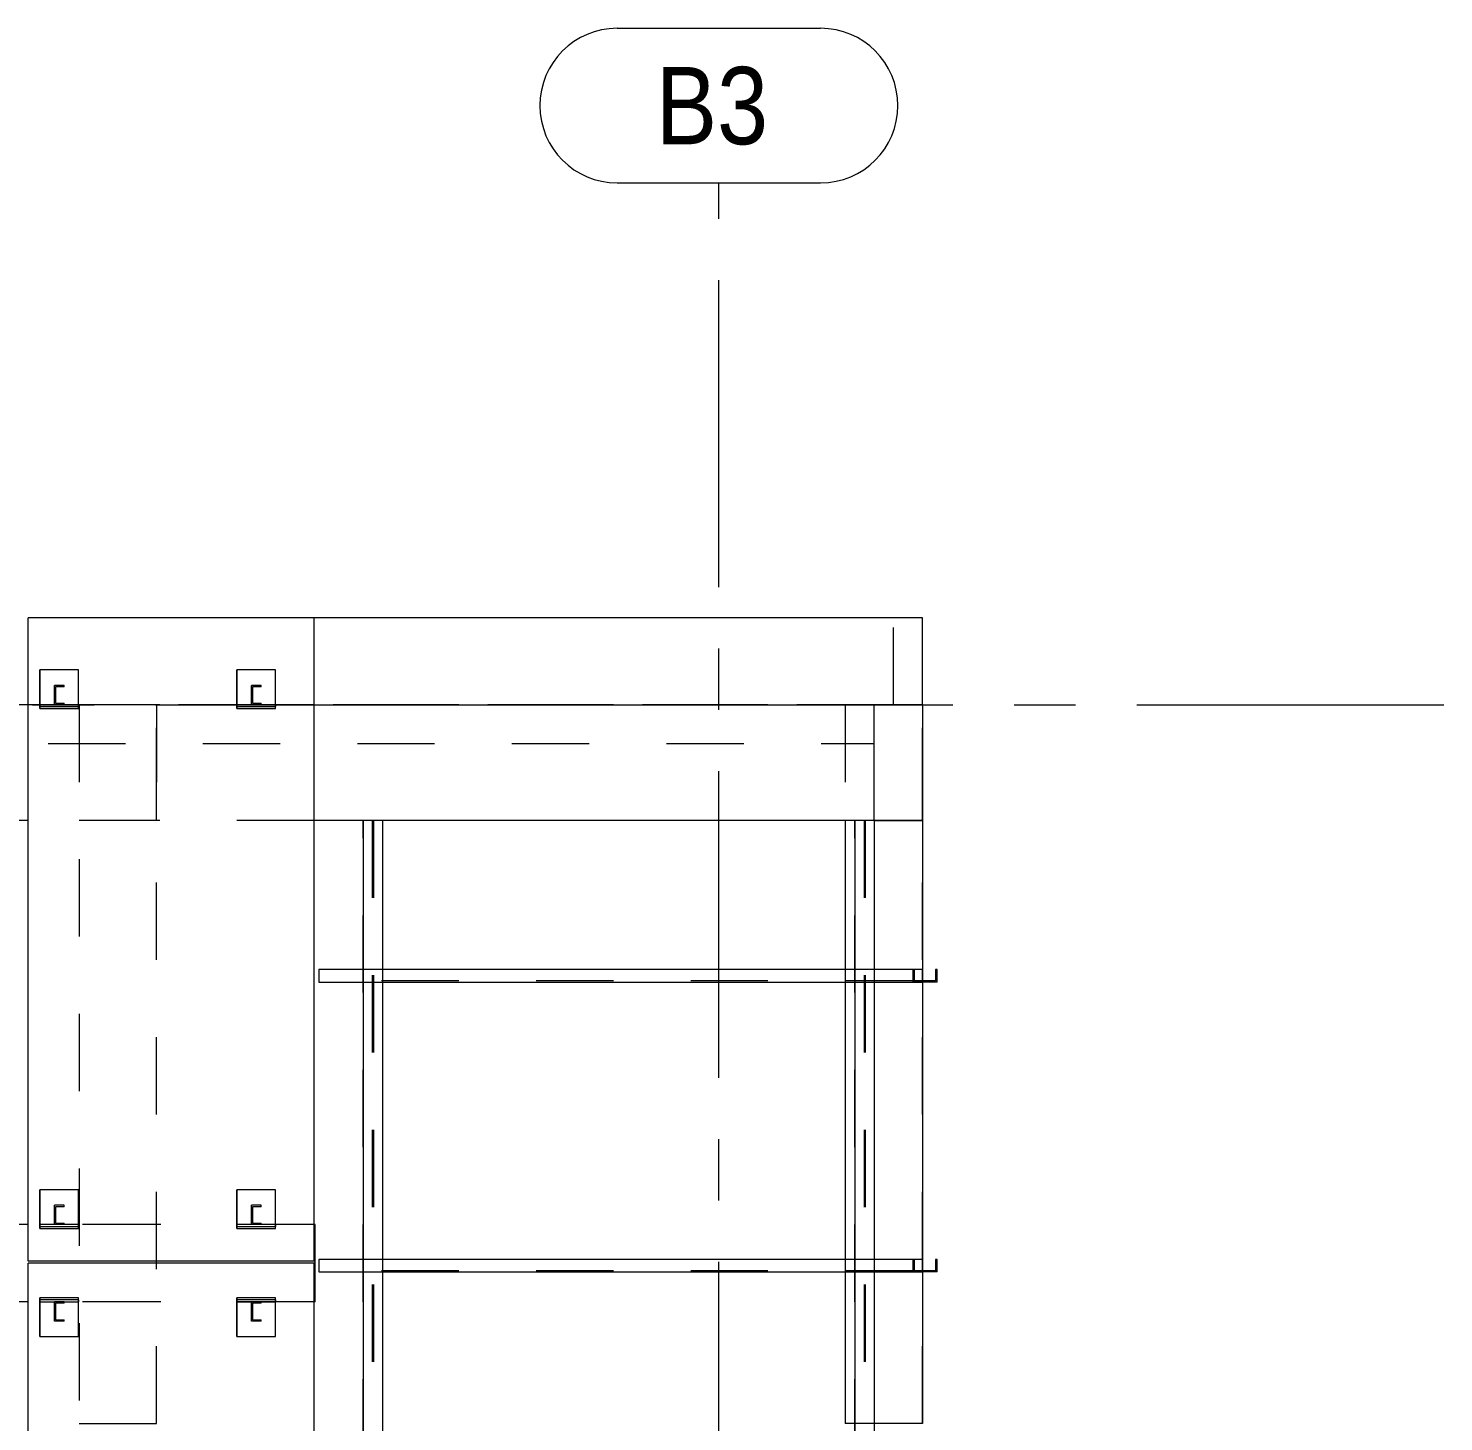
# Model space of a CAD drawing. Header units: millimetres. Extents: x 652937 to 1670132, y 1473552 to 2851037.
# Drawn here: x 663433.64 to 663440.96, y 1524466.79 to 1524474 of the extents above; entities that cross this region are included whole.
import ezdxf

# ---------------------------------------------------------------- set-up
doc = ezdxf.new("R2010")
doc.units = ezdxf.units.MM
doc.linetypes.add('XKITLINE00', pattern=[0])
doc.linetypes.add('XKITLINE02', pattern=[4, 2, -2])
doc.layers.add('Part', color=7, linetype='Continuous', lineweight=0)
doc.layers.add('S-GRID', color=7, linetype='Continuous', lineweight=9)
doc.styles.add('Arial', font='arial.ttf')

# ---------------------------------------------------------------- blocks, each defined once
blk = doc.blocks.new('*A15521043')
at = {"layer": 'S-GRID', "color": 7, "linetype": 'XKITLINE00', "lineweight": 0}
for p, q in [((680.519807, 187.120135), (682.107307, 187.120135)), ((683.694807, 187.120135), (691.632307, 187.120135)), ((693.219807, 187.120135), (694.807307, 187.120135)), ((696.394807, 187.120135), (704.332307, 187.120135)), ((705.919807, 187.120135), (707.507307, 187.120135)), ((709.094807, 187.120135), (717.032307, 187.120135))]:
    blk.add_line(p, q, dxfattribs=at)
blk = doc.blocks.new('*A15531044')
at = {"layer": 'Part', "color": 7, "linetype": 'XKITLINE02', "lineweight": 0}
for p, q in [((702.797131, 189.370135), (642.907177, 189.370135)), ((687.807245, 189.370135), (680.407177, 189.370135)), ((702.797131, 187.120135), (702.797131, 189.370135)), ((703.547155, 187.120135), (640.927132, 187.120135))]:
    blk.add_line(p, q, dxfattribs=at)
at = {"layer": 'Part', "color": 7, "linetype": 'XKITLINE00', "lineweight": 0}
for p, q in [((703.547155, 189.370135), (687.807245, 189.370135)), ((703.547155, 187.120135), (703.547155, 189.370135))]:
    blk.add_line(p, q, dxfattribs=at)
blk = doc.blocks.new('*A15541045')
at = {"layer": 'Part', "color": 7, "linetype": 'XKITLINE02', "lineweight": 0}
for p, q in [((640.92212, 187.120135), (640.92212, 186.120135)), ((702.297117, 187.120135), (640.92212, 187.120135)), ((640.92212, 187.120135), (640.92212, 186.120135)), ((646.92212, 187.120135), (646.92212, 186.120135)), ((702.297117, 186.120135), (702.297117, 187.120135)), ((640.92212, 186.120135), (702.297117, 186.120135))]:
    blk.add_line(p, q, dxfattribs=at)
blk = doc.blocks.new('*A15551046')
at = {"layer": 'Part', "color": 7, "linetype": 'XKITLINE02', "lineweight": 0}
for p, q in [((642.9222, 187.120135), (642.922114, 187.120135)), ((642.922114, 187.120135), (642.922114, 184.120135)), ((642.922114, 187.120135), (650.307246, 187.120135)), ((642.9222, 184.120135), (642.9222, 187.120135)), ((683.7222, 187.120135), (650.407246, 187.120135)), ((650.407246, 187.120135), (657.807245, 187.120135)), ((657.907245, 187.120135), (665.307245, 187.120135)), ((672.807245, 187.120135), (665.407245, 187.120135)), ((680.307245, 187.120135), (672.907245, 187.120135)), ((683.7222, 187.120135), (680.407245, 187.120135)), ((683.722114, 184.120135), (683.722114, 187.120135)), ((683.7222, 184.120135), (683.7222, 187.120135)), ((642.922114, 184.120135), (642.9222, 184.120135)), ((642.922114, 184.120135), (650.307246, 184.120135)), ((683.722114, 184.120135), (650.407246, 184.120135)), ((650.407246, 184.120135), (657.807245, 184.120135)), ((657.907245, 184.120135), (665.307245, 184.120135)), ((672.807245, 184.120135), (665.407245, 184.120135)), ((680.307245, 184.120135), (672.907245, 184.120135)), ((683.7222, 184.120135), (680.407245, 184.120135))]:
    blk.add_line(p, q, dxfattribs=at)
at = {"layer": 'Part', "color": 7, "linetype": 'XKITLINE00', "lineweight": 0}
for p, q in [((650.307246, 187.120135), (650.407246, 187.120135)), ((657.807245, 187.120135), (657.907245, 187.120135)), ((665.307245, 187.120135), (665.407245, 187.120135)), ((672.907245, 187.120135), (672.807245, 187.120135)), ((680.407245, 187.120135), (680.307245, 187.120135)), ((650.307246, 184.120135), (650.407246, 184.120135)), ((657.807245, 184.120135), (657.907245, 184.120135)), ((665.307245, 184.120135), (665.407245, 184.120135)), ((672.907245, 184.120135), (672.807245, 184.120135)), ((680.407245, 184.120135), (680.307245, 184.120135))]:
    blk.add_line(p, q, dxfattribs=at)
blk = doc.blocks.new('*A15571048')
at = {"layer": 'S-GRID', "color": 7, "linetype": 'XKITLINE00', "lineweight": 0}
for p, q in [((698.277209, 199.689035), (698.277209, 200.620335)), ((698.277209, 190.164035), (698.277209, 198.101535)), ((698.277209, 186.989035), (698.277209, 188.576535)), ((698.277209, 177.464035), (698.277209, 185.401535)), ((698.277209, 174.289035), (698.277209, 175.876535)), ((698.277209, 164.764035), (698.277209, 172.701535))]:
    blk.add_line(p, q, dxfattribs=at)
at = {"layer": 'S-GRID', "color": 7, "style": 'Arial', "width": 0.85}
blk.add_text('B3', height=2, dxfattribs=at).set_placement((696.645861, 201.620335))
blk = doc.blocks.new('*A15611052')
at = {"layer": 'Part', "color": 7, "linetype": 'XKITLINE00', "lineweight": 0}
for p, q in [((635.407136, 173.670135), (635.407136, 171.670135)), ((642.807246, 173.670135), (642.907246, 173.670135)), ((650.307246, 173.670135), (650.407246, 173.670135)), ((657.807245, 173.670135), (657.907245, 173.670135)), ((665.307245, 173.670135), (665.407245, 173.670135)), ((672.907245, 173.670135), (672.807245, 173.670135)), ((680.407245, 173.670135), (680.307245, 173.670135)), ((687.832922, 173.670135), (687.807245, 173.670135)), ((687.832922, 171.670135), (687.832922, 173.670135)), ((635.407217, 172.720135), (635.407217, 172.670135)), ((642.807246, 171.670135), (642.907246, 171.670135)), ((650.307246, 171.670135), (650.407246, 171.670135)), ((657.807245, 171.670135), (657.907245, 171.670135)), ((665.307245, 171.670135), (665.407245, 171.670135)), ((672.907245, 171.670135), (672.807245, 171.670135)), ((680.407245, 171.670135), (680.307245, 171.670135)), ((687.832922, 171.670135), (687.807245, 171.670135))]:
    blk.add_line(p, q, dxfattribs=at)
at = {"layer": 'Part', "color": 7, "linetype": 'XKITLINE02', "lineweight": 0}
for p, q in [((635.407217, 173.670135), (635.407136, 173.670135)), ((635.407136, 173.670135), (642.807246, 173.670135)), ((635.407217, 173.670135), (635.407217, 172.720135)), ((642.907246, 173.670135), (650.307246, 173.670135)), ((687.832922, 173.670135), (650.407246, 173.670135)), ((650.407246, 173.670135), (657.807245, 173.670135)), ((657.907245, 173.670135), (665.307245, 173.670135)), ((672.807245, 173.670135), (665.407245, 173.670135)), ((680.307245, 173.670135), (672.907245, 173.670135)), ((687.807245, 173.670135), (680.407245, 173.670135)), ((687.832841, 171.670135), (687.832841, 173.670135)), ((635.407217, 172.670135), (635.407217, 171.670135)), ((635.407136, 171.670135), (635.407217, 171.670135)), ((635.407136, 171.670135), (642.807246, 171.670135)), ((642.907246, 171.670135), (650.307246, 171.670135)), ((687.832841, 171.670135), (650.407246, 171.670135)), ((650.407246, 171.670135), (657.807245, 171.670135)), ((657.907245, 171.670135), (665.307245, 171.670135)), ((672.807245, 171.670135), (665.407245, 171.670135)), ((680.307245, 171.670135), (672.907245, 171.670135)), ((687.807245, 171.670135), (680.407245, 171.670135))]:
    blk.add_line(p, q, dxfattribs=at)
blk = doc.blocks.new('*A15671058')
at = {"layer": 'Part', "color": 7, "linetype": 'XKITLINE02', "lineweight": 0}
for p, q in [((683.722156, 187.120135), (681.722115, 187.120135)), ((681.722115, 187.120135), (681.722115, 168.520135)), ((681.722156, 187.120135), (681.722156, 168.520135)), ((683.722115, 168.520135), (683.722115, 187.120135)), ((683.722156, 168.520135), (683.722156, 187.120135)), ((681.722115, 168.520135), (683.722156, 168.520135))]:
    blk.add_line(p, q, dxfattribs=at)
blk = doc.blocks.new('*A15931084')
at = {"layer": 'Part', "color": 7, "linetype": 'XKITLINE02', "lineweight": 0}
for p, q in [((681.332269, 171.670135), (681.082246, 171.670135)), ((681.082246, 171.170135), (681.082246, 171.670135)), ((681.082269, 171.170135), (681.082269, 171.670135)), ((681.332269, 171.632635), (681.107246, 171.632635)), ((681.107246, 171.632635), (681.107246, 171.207635)), ((681.107269, 171.207635), (681.107269, 171.632635)), ((681.332246, 171.632635), (681.332246, 171.670135)), ((681.332269, 171.632635), (681.332269, 171.670135)), ((681.332269, 171.170135), (681.082246, 171.170135)), ((681.107246, 171.207635), (681.332269, 171.207635)), ((681.332246, 171.170135), (681.332246, 171.207635)), ((681.332269, 171.170135), (681.332269, 171.207635))]:
    blk.add_line(p, q, dxfattribs=at)
blk = doc.blocks.new('*A15941085')
at = {"layer": 'Part', "color": 7, "linetype": 'XKITLINE02', "lineweight": 0}
for p, q in [((681.707265, 171.720135), (680.707232, 171.720135)), ((680.707232, 171.720135), (680.707232, 171.670135)), ((680.707232, 171.670135), (681.707265, 171.670135)), ((680.707265, 171.720135), (680.707265, 171.670135)), ((681.707232, 171.720135), (681.707265, 171.720135)), ((681.707232, 171.720135), (681.707232, 171.670135)), ((681.707232, 171.670135), (681.707265, 171.670135)), ((681.707265, 171.670135), (681.707265, 171.720135))]:
    blk.add_line(p, q, dxfattribs=at)
blk = doc.blocks.new('*A15951086')
at = {"layer": 'Part', "color": 7, "linetype": 'XKITLINE02', "lineweight": 0}
for p, q in [((681.707253, 171.770135), (680.707253, 171.770135)), ((680.707253, 171.770135), (680.707253, 170.770135)), ((680.707253, 170.770135), (680.707253, 171.770135)), ((681.707253, 170.770135), (681.707253, 171.770135)), ((681.707253, 170.770135), (681.707253, 171.770135)), ((680.707253, 170.770135), (681.707253, 170.770135))]:
    blk.add_line(p, q, dxfattribs=at)
blk = doc.blocks.new('*A15961087')
at = {"layer": 'Part', "color": 7, "linetype": 'XKITLINE02', "lineweight": 0}
for p, q in [((681.707265, 173.670135), (680.707232, 173.670135)), ((680.707232, 173.670135), (680.707232, 173.620135)), ((680.707232, 173.620135), (681.707265, 173.620135)), ((680.707265, 173.670135), (680.707265, 173.620135)), ((681.707232, 173.670135), (681.707265, 173.670135)), ((681.707232, 173.670135), (681.707232, 173.620135)), ((681.707232, 173.620135), (681.707265, 173.620135)), ((681.707265, 173.620135), (681.707265, 173.670135))]:
    blk.add_line(p, q, dxfattribs=at)
blk = doc.blocks.new('*A15971088')
at = {"layer": 'Part', "color": 7, "linetype": 'XKITLINE02', "lineweight": 0}
for p, q in [((681.332269, 174.170135), (681.082246, 174.170135)), ((681.082246, 173.670135), (681.082246, 174.170135)), ((681.082269, 173.670135), (681.082269, 174.170135)), ((681.332269, 174.132635), (681.107246, 174.132635)), ((681.107246, 174.132635), (681.107246, 173.707635)), ((681.107269, 173.707635), (681.107269, 174.132635)), ((681.332246, 174.132635), (681.332246, 174.170135)), ((681.332269, 174.132635), (681.332269, 174.170135)), ((681.332269, 173.670135), (681.082246, 173.670135)), ((681.107246, 173.707635), (681.332269, 173.707635)), ((681.332246, 173.670135), (681.332246, 173.707635)), ((681.332269, 173.670135), (681.332269, 173.707635))]:
    blk.add_line(p, q, dxfattribs=at)
blk = doc.blocks.new('*A15981089')
at = {"layer": 'Part', "color": 7, "linetype": 'XKITLINE02', "lineweight": 0}
for p, q in [((681.707253, 174.570135), (680.707253, 174.570135)), ((680.707253, 174.570135), (680.707253, 173.570135)), ((680.707253, 173.570135), (680.707253, 174.570135)), ((681.707253, 173.570135), (681.707253, 174.570135)), ((681.707253, 173.570135), (681.707253, 174.570135)), ((680.707253, 173.570135), (681.707253, 173.570135))]:
    blk.add_line(p, q, dxfattribs=at)
blk = doc.blocks.new('*A16001091')
at = {"layer": 'Part', "color": 7, "linetype": 'XKITLINE02', "lineweight": 0}
for p, q in [((703.547522, 187.120135), (701.547482, 187.120135)), ((701.547482, 187.120135), (701.547482, 168.520135)), ((701.547522, 187.120135), (701.547522, 184.120135)), ((703.547482, 168.520135), (703.547482, 187.120135)), ((703.547522, 187.120135), (703.547522, 184.120135)), ((701.547522, 180.270135), (701.547522, 179.945135)), ((701.547522, 172.770135), (701.547522, 172.445135)), ((701.547522, 168.520135), (701.547482, 168.520135)), ((702.297186, 168.520135), (701.797186, 168.520135))]:
    blk.add_line(p, q, dxfattribs=at)
at = {"layer": 'Part', "color": 7, "linetype": 'XKITLINE00', "lineweight": 0}
for p, q in [((701.547522, 184.120135), (701.547522, 180.270135)), ((703.547522, 184.120135), (703.547522, 168.520135)), ((701.547522, 179.945135), (701.547522, 172.770135)), ((701.547522, 172.445135), (701.547522, 168.520135)), ((701.797186, 168.520135), (701.547482, 168.520135)), ((703.547522, 168.520135), (702.297186, 168.520135))]:
    blk.add_line(p, q, dxfattribs=at)
blk = doc.blocks.new('*A16031094')
at = {"layer": 'Part', "color": 7, "linetype": 'XKITLINE00', "lineweight": 0}
for p, q in [((703.547156, 172.770135), (687.922558, 172.770135)), ((687.922558, 172.770135), (687.922558, 172.445135)), ((703.547156, 172.445135), (703.547156, 172.770135)), ((687.922558, 172.445135), (703.547156, 172.445135))]:
    blk.add_line(p, q, dxfattribs=at)
at = {"layer": 'Part', "color": 7, "linetype": 'XKITLINE02', "lineweight": 0}
blk.add_line((703.547156, 172.475135), (687.922558, 172.475135), dxfattribs=at)
blk = doc.blocks.new('*A16041095')
at = {"layer": 'Part', "color": 7, "linetype": 'XKITLINE02', "lineweight": 0}
for p, q in [((686.432269, 174.170135), (686.182246, 174.170135)), ((686.182246, 173.670135), (686.182246, 174.170135)), ((686.182269, 173.670135), (686.182269, 174.170135)), ((686.432269, 174.132635), (686.207246, 174.132635)), ((686.207246, 174.132635), (686.207246, 173.707635)), ((686.207269, 173.707635), (686.207269, 174.132635)), ((686.432246, 174.132635), (686.432246, 174.170135)), ((686.432269, 174.132635), (686.432269, 174.170135)), ((686.432269, 173.670135), (686.182246, 173.670135)), ((686.207246, 173.707635), (686.432269, 173.707635)), ((686.432246, 173.670135), (686.432246, 173.707635)), ((686.432269, 173.670135), (686.432269, 173.707635))]:
    blk.add_line(p, q, dxfattribs=at)
blk = doc.blocks.new('*A16051096')
at = {"layer": 'Part', "color": 7, "linetype": 'XKITLINE02', "lineweight": 0}
for p, q in [((686.807253, 174.570135), (685.807253, 174.570135)), ((685.807253, 174.570135), (685.807253, 173.570135)), ((685.807253, 173.570135), (685.807253, 174.570135)), ((686.807253, 173.570135), (686.807253, 174.570135)), ((686.807253, 173.570135), (686.807253, 174.570135)), ((685.807253, 173.570135), (686.807253, 173.570135))]:
    blk.add_line(p, q, dxfattribs=at)
blk = doc.blocks.new('*A16061097')
at = {"layer": 'Part', "color": 7, "linetype": 'XKITLINE02', "lineweight": 0}
for p, q in [((686.807265, 173.670135), (685.807232, 173.670135)), ((685.807232, 173.670135), (685.807232, 173.620135)), ((685.807232, 173.620135), (686.807265, 173.620135)), ((685.807265, 173.670135), (685.807265, 173.620135)), ((686.807232, 173.670135), (686.807265, 173.670135)), ((686.807232, 173.670135), (686.807232, 173.620135)), ((686.807232, 173.620135), (686.807265, 173.620135)), ((686.807265, 173.620135), (686.807265, 173.670135))]:
    blk.add_line(p, q, dxfattribs=at)
blk = doc.blocks.new('*A16071098')
at = {"layer": 'Part', "color": 7, "linetype": 'XKITLINE02', "lineweight": 0}
for p, q in [((686.807253, 171.770135), (685.807253, 171.770135)), ((685.807253, 171.770135), (685.807253, 170.770135)), ((685.807253, 170.770135), (685.807253, 171.770135)), ((686.807253, 170.770135), (686.807253, 171.770135)), ((686.807253, 170.770135), (686.807253, 171.770135)), ((685.807253, 170.770135), (686.807253, 170.770135))]:
    blk.add_line(p, q, dxfattribs=at)
blk = doc.blocks.new('*A16081099')
at = {"layer": 'Part', "color": 7, "linetype": 'XKITLINE02', "lineweight": 0}
for p, q in [((686.807265, 171.720135), (685.807232, 171.720135)), ((685.807232, 171.720135), (685.807232, 171.670135)), ((685.807232, 171.670135), (686.807265, 171.670135)), ((685.807265, 171.720135), (685.807265, 171.670135)), ((686.807232, 171.720135), (686.807265, 171.720135)), ((686.807232, 171.720135), (686.807232, 171.670135)), ((686.807232, 171.670135), (686.807265, 171.670135)), ((686.807265, 171.670135), (686.807265, 171.720135))]:
    blk.add_line(p, q, dxfattribs=at)
blk = doc.blocks.new('*A16091100')
at = {"layer": 'Part', "color": 7, "linetype": 'XKITLINE02', "lineweight": 0}
for p, q in [((686.432269, 171.670135), (686.182246, 171.670135)), ((686.182246, 171.170135), (686.182246, 171.670135)), ((686.182269, 171.170135), (686.182269, 171.670135)), ((686.432269, 171.632635), (686.207246, 171.632635)), ((686.207246, 171.632635), (686.207246, 171.207635)), ((686.207269, 171.207635), (686.207269, 171.632635)), ((686.432246, 171.632635), (686.432246, 171.670135)), ((686.432269, 171.632635), (686.432269, 171.670135)), ((686.432269, 171.170135), (686.182246, 171.170135)), ((686.207246, 171.207635), (686.432269, 171.207635)), ((686.432246, 171.170135), (686.432246, 171.207635)), ((686.432269, 171.170135), (686.432269, 171.207635))]:
    blk.add_line(p, q, dxfattribs=at)
blk = doc.blocks.new('*A16101101')
at = {"layer": 'Part', "color": 7, "linetype": 'XKITLINE02', "lineweight": 0}
for p, q in [((703.336451, 172.770135), (703.296446, 172.770135)), ((703.296446, 172.770135), (703.296446, 172.445135)), ((703.336446, 172.475135), (703.336446, 172.770135)), ((703.547522, 172.445135), (703.296446, 172.445135)), ((703.547522, 172.475135), (703.336446, 172.475135))]:
    blk.add_line(p, q, dxfattribs=at)
at = {"layer": 'Part', "color": 7, "linetype": 'XKITLINE00', "lineweight": 0}
for p, q in [((703.921451, 172.770135), (703.881446, 172.770135)), ((703.881446, 172.770135), (703.881446, 172.475135)), ((703.921446, 172.445135), (703.921446, 172.770135)), ((703.881451, 172.475135), (703.547522, 172.475135)), ((703.921451, 172.445135), (703.547522, 172.445135))]:
    blk.add_line(p, q, dxfattribs=at)
blk = doc.blocks.new('*A17781268')
at = {"layer": 'Part', "color": 7, "linetype": 'XKITLINE02', "lineweight": 0}
for p, q in [((683.722199, 187.120135), (683.722114, 187.120135)), ((683.722114, 187.120135), (683.722114, 184.120135)), ((687.807245, 187.120135), (683.722114, 187.120135)), ((683.722199, 184.120135), (683.722199, 187.120135)), ((703.547478, 184.120135), (703.547478, 187.120135)), ((683.722114, 184.120135), (683.722199, 184.120135)), ((687.807245, 184.120135), (683.722114, 184.120135))]:
    blk.add_line(p, q, dxfattribs=at)
at = {"layer": 'Part', "color": 7, "linetype": 'XKITLINE00', "lineweight": 0}
for p, q in [((687.807245, 187.120135), (703.547563, 187.120135)), ((703.547563, 187.120135), (703.547563, 184.120135)), ((703.547563, 184.120135), (687.807245, 184.120135))]:
    blk.add_line(p, q, dxfattribs=at)
blk = doc.blocks.new('*A17791269')
at = {"layer": 'Part', "color": 7, "linetype": 'XKITLINE00', "lineweight": 0}
for p, q in [((680.407245, 189.370135), (680.407221, 189.370135)), ((680.407245, 172.720135), (680.407245, 189.370135)), ((687.807245, 189.370135), (680.407245, 189.370135)), ((687.807245, 172.720135), (687.807245, 189.370135)), ((687.807245, 172.720135), (680.407221, 172.720135)), ((680.407245, 172.670135), (680.407221, 172.670135)), ((680.407245, 157.770135), (680.407245, 172.670135)), ((687.807245, 172.670135), (680.407245, 172.670135)), ((687.807221, 172.720135), (687.807245, 172.720135)), ((687.807245, 157.770135), (687.807245, 172.670135))]:
    blk.add_line(p, q, dxfattribs=at)
at = {"layer": 'Part', "color": 7, "linetype": 'XKITLINE02', "lineweight": 0}
for p, q in [((680.407221, 172.720135), (680.407221, 189.370135)), ((680.407245, 189.370135), (680.407221, 189.370135)), ((687.807221, 172.720135), (687.807221, 189.370135)), ((680.407221, 157.770135), (680.407221, 172.670135)), ((680.407245, 172.670135), (680.407221, 172.670135)), ((687.807221, 157.770135), (687.807221, 172.670135))]:
    blk.add_line(p, q, dxfattribs=at)
blk = doc.blocks.new('*A17841274')
at = {"layer": 'Part', "color": 7, "linetype": 'XKITLINE02', "lineweight": 0}
for p, q in [((701.797185, 143.670135), (701.797185, 184.120135)), ((702.297201, 184.120135), (701.797185, 184.120135)), ((701.797186, 143.670135), (701.797186, 184.120135)), ((701.7972, 184.120135), (701.7972, 143.670135)), ((702.032186, 184.120135), (702.032186, 143.670135)), ((702.0322, 184.120135), (702.0322, 143.670135)), ((702.062186, 184.120135), (702.062186, 143.670135)), ((702.0622, 184.120135), (702.0622, 143.670135)), ((702.297185, 184.120135), (702.297185, 143.670135)), ((702.297186, 184.120135), (702.297186, 143.670135)), ((702.2972, 184.120135), (702.2972, 143.670135)), ((701.797201, 180.270135), (701.797201, 179.945135)), ((702.297201, 180.270135), (702.297201, 179.945135)), ((701.797201, 172.770135), (701.797201, 172.445135)), ((702.297201, 172.770135), (702.297201, 172.445135))]:
    blk.add_line(p, q, dxfattribs=at)
at = {"layer": 'Part', "color": 7, "linetype": 'XKITLINE00', "lineweight": 0}
for p, q in [((701.797201, 184.120135), (701.797201, 180.270135)), ((702.297201, 184.120135), (702.297201, 180.270135)), ((701.797201, 179.945135), (701.797201, 172.770135)), ((702.297201, 179.945135), (702.297201, 172.770135)), ((701.797201, 172.445135), (701.797201, 165.270135)), ((702.297201, 172.445135), (702.297201, 165.270135))]:
    blk.add_line(p, q, dxfattribs=at)
blk = doc.blocks.new('*A17851275')
at = {"layer": 'Part', "color": 7, "linetype": 'XKITLINE02', "lineweight": 0}
for p, q in [((689.072532, 143.670135), (689.072532, 184.120135)), ((689.572548, 184.120135), (689.072532, 184.120135)), ((689.072533, 143.670135), (689.072533, 184.120135)), ((689.072546, 184.120135), (689.072546, 143.670135)), ((689.307533, 184.120135), (689.307533, 143.670135)), ((689.307546, 184.120135), (689.307546, 143.670135)), ((689.337533, 184.120135), (689.337533, 143.670135)), ((689.337546, 184.120135), (689.337546, 143.670135)), ((689.572532, 184.120135), (689.572532, 143.670135)), ((689.572533, 184.120135), (689.572533, 143.670135)), ((689.572546, 184.120135), (689.572546, 143.670135)), ((689.072548, 180.270135), (689.072548, 179.945135)), ((689.572548, 180.270135), (689.572548, 179.945135)), ((689.072548, 172.770135), (689.072548, 172.445135)), ((689.572548, 172.770135), (689.572548, 172.445135))]:
    blk.add_line(p, q, dxfattribs=at)
at = {"layer": 'Part', "color": 7, "linetype": 'XKITLINE00', "lineweight": 0}
for p, q in [((689.072548, 184.120135), (689.072548, 180.270135)), ((689.572548, 184.120135), (689.572548, 180.270135)), ((689.072548, 179.945135), (689.072548, 172.770135)), ((689.572548, 179.945135), (689.572548, 172.770135)), ((689.072548, 172.445135), (689.072548, 165.270135)), ((689.572548, 172.445135), (689.572548, 165.270135))]:
    blk.add_line(p, q, dxfattribs=at)
blk = doc.blocks.new('*A19411431')
at = {"layer": 'Part', "color": 7, "linetype": 'XKITLINE02', "lineweight": 0}
for p, q in [((681.332268, 187.620135), (681.082245, 187.620135)), ((681.082245, 187.120135), (681.082245, 187.620135)), ((681.082268, 187.120135), (681.082268, 187.620135)), ((681.332268, 187.582635), (681.107245, 187.582635)), ((681.107245, 187.582635), (681.107245, 187.157635)), ((681.107268, 187.157635), (681.107268, 187.582635)), ((681.332245, 187.582635), (681.332245, 187.620135)), ((681.332268, 187.582635), (681.332268, 187.620135)), ((681.107245, 187.157635), (681.332268, 187.157635)), ((681.332245, 187.120135), (681.332245, 187.157635)), ((681.332268, 187.120135), (681.332268, 187.157635)), ((681.332268, 187.120135), (681.082245, 187.120135))]:
    blk.add_line(p, q, dxfattribs=at)
blk = doc.blocks.new('*A19421432')
at = {"layer": 'Part', "color": 7, "linetype": 'XKITLINE02', "lineweight": 0}
for p, q in [((681.707253, 188.020135), (680.707253, 188.020135)), ((680.707253, 188.020135), (680.707253, 187.020135)), ((680.707253, 187.020135), (680.707253, 188.020135)), ((681.707253, 187.020135), (681.707253, 188.020135)), ((681.707253, 187.020135), (681.707253, 188.020135)), ((680.707253, 187.020135), (681.707253, 187.020135))]:
    blk.add_line(p, q, dxfattribs=at)
blk = doc.blocks.new('*A19431433')
at = {"layer": 'Part', "color": 7, "linetype": 'XKITLINE02', "lineweight": 0}
for p, q in [((681.707265, 187.120135), (680.707232, 187.120135)), ((680.707232, 187.120135), (680.707232, 187.070135)), ((680.707232, 187.070135), (681.707265, 187.070135)), ((680.707265, 187.120135), (680.707265, 187.070135)), ((681.707232, 187.120135), (681.707265, 187.120135)), ((681.707232, 187.120135), (681.707232, 187.070135)), ((681.707232, 187.070135), (681.707265, 187.070135)), ((681.707265, 187.070135), (681.707265, 187.120135))]:
    blk.add_line(p, q, dxfattribs=at)
blk = doc.blocks.new('*A19911481')
at = {"layer": 'Part', "color": 7, "linetype": 'XKITLINE02', "lineweight": 0}
for p, q in [((703.547115, 187.120135), (702.297084, 187.120135)), ((702.297115, 184.120135), (702.297115, 187.120135)), ((703.547115, 184.120135), (703.547115, 187.120135)), ((702.297084, 184.120135), (703.547115, 184.120135))]:
    blk.add_line(p, q, dxfattribs=at)
blk = doc.blocks.new('*A19921482')
at = {"layer": 'Part', "color": 7, "linetype": 'XKITLINE00', "lineweight": 0}
for p, q in [((703.547156, 180.270135), (687.922558, 180.270135)), ((687.922558, 180.270135), (687.922558, 179.945135)), ((703.547156, 179.945135), (703.547156, 180.270135)), ((687.922558, 179.945135), (703.547156, 179.945135))]:
    blk.add_line(p, q, dxfattribs=at)
at = {"layer": 'Part', "color": 7, "linetype": 'XKITLINE02', "lineweight": 0}
blk.add_line((703.547156, 179.975135), (687.922558, 179.975135), dxfattribs=at)
blk = doc.blocks.new('*A19931483')
at = {"layer": 'Part', "color": 7, "linetype": 'XKITLINE02', "lineweight": 0}
for p, q in [((686.432268, 187.620135), (686.182245, 187.620135)), ((686.182245, 187.120135), (686.182245, 187.620135)), ((686.182268, 187.120135), (686.182268, 187.620135)), ((686.432268, 187.582635), (686.207245, 187.582635)), ((686.207245, 187.582635), (686.207245, 187.157635)), ((686.207268, 187.157635), (686.207268, 187.582635)), ((686.432245, 187.582635), (686.432245, 187.620135)), ((686.432268, 187.582635), (686.432268, 187.620135)), ((686.207245, 187.157635), (686.432268, 187.157635)), ((686.432245, 187.120135), (686.432245, 187.157635)), ((686.432268, 187.120135), (686.432268, 187.157635)), ((686.432268, 187.120135), (686.182245, 187.120135))]:
    blk.add_line(p, q, dxfattribs=at)
blk = doc.blocks.new('*A19941484')
at = {"layer": 'Part', "color": 7, "linetype": 'XKITLINE02', "lineweight": 0}
for p, q in [((686.807253, 188.020135), (685.807253, 188.020135)), ((685.807253, 188.020135), (685.807253, 187.020135)), ((685.807253, 187.020135), (685.807253, 188.020135)), ((686.807253, 187.020135), (686.807253, 188.020135)), ((686.807253, 187.020135), (686.807253, 188.020135)), ((685.807253, 187.020135), (686.807253, 187.020135))]:
    blk.add_line(p, q, dxfattribs=at)
blk = doc.blocks.new('*A19951485')
at = {"layer": 'Part', "color": 7, "linetype": 'XKITLINE02', "lineweight": 0}
for p, q in [((686.807265, 187.120135), (685.807232, 187.120135)), ((685.807232, 187.120135), (685.807232, 187.070135)), ((685.807232, 187.070135), (686.807265, 187.070135)), ((685.807265, 187.120135), (685.807265, 187.070135)), ((686.807232, 187.120135), (686.807265, 187.120135)), ((686.807232, 187.120135), (686.807232, 187.070135)), ((686.807232, 187.070135), (686.807265, 187.070135)), ((686.807265, 187.070135), (686.807265, 187.120135))]:
    blk.add_line(p, q, dxfattribs=at)
blk = doc.blocks.new('*A19961486')
at = {"layer": 'Part', "color": 7, "linetype": 'XKITLINE02', "lineweight": 0}
for p, q in [((703.336451, 180.270135), (703.296446, 180.270135)), ((703.296446, 180.270135), (703.296446, 179.945135)), ((703.336446, 179.975135), (703.336446, 180.270135)), ((703.547522, 179.945135), (703.296446, 179.945135)), ((703.547522, 179.975135), (703.336446, 179.975135))]:
    blk.add_line(p, q, dxfattribs=at)
at = {"layer": 'Part', "color": 7, "linetype": 'XKITLINE00', "lineweight": 0}
for p, q in [((703.921451, 180.270135), (703.881446, 180.270135)), ((703.881446, 180.270135), (703.881446, 179.975135)), ((703.921446, 179.945135), (703.921446, 180.270135)), ((703.881451, 179.975135), (703.547522, 179.975135)), ((703.921451, 179.945135), (703.547522, 179.945135))]:
    blk.add_line(p, q, dxfattribs=at)
blk = doc.blocks.new('*A19981488')
at = {"layer": 'S-GRID', "color": 7, "linetype": 'XKITLINE00', "lineweight": 0}
for p, q in [((695.645861, 204.620335), (700.908556, 204.620335)), ((695.645861, 200.620335), (700.908556, 200.620335))]:
    blk.add_line(p, q, dxfattribs=at)
for centre, start, end in [((695.645861, 202.620335), 90, 270), ((700.908556, 202.620335), 270, 90)]:
    blk.add_arc(centre, 2, start, end, dxfattribs=at)
blk = doc.blocks.new('s13')
at = {"color": 7, "lineweight": 0, "xscale": 200, "yscale": 200, "zscale": 200}
for name in ['*A19981488', '*A15571048', '*A15531044', '*A17791269', '*A15521043', '*A19421432', '*A19941484', '*A19411431', '*A19931483', '*A15541045', '*A15551046', '*A19431433', '*A15671058', '*A17781268', '*A19951485', '*A16001091', '*A19911481', '*A17851275', '*A17841274', '*A19921482', '*A19961486', '*A15981089', '*A16051096', '*A15971088', '*A16041095', '*A15611052', '*A15961087', '*A16061097', '*A16031094', '*A16101101', '*A15951086', '*A15941085', '*A15931084', '*A16071098', '*A16081099', '*A16091100']:
    blk.add_blockref(name, (-125633.2, 57033.4), dxfattribs=at)

msp = doc.modelspace()

# ---------------------------------------------------------------- block references
at = {"color": 7, "xscale": 0.001, "yscale": 0.001, "zscale": 0.001}
msp.add_blockref('s13', (663423.1875, 1524376.0443), dxfattribs=at)

doc.saveas('drawing.dxf')
